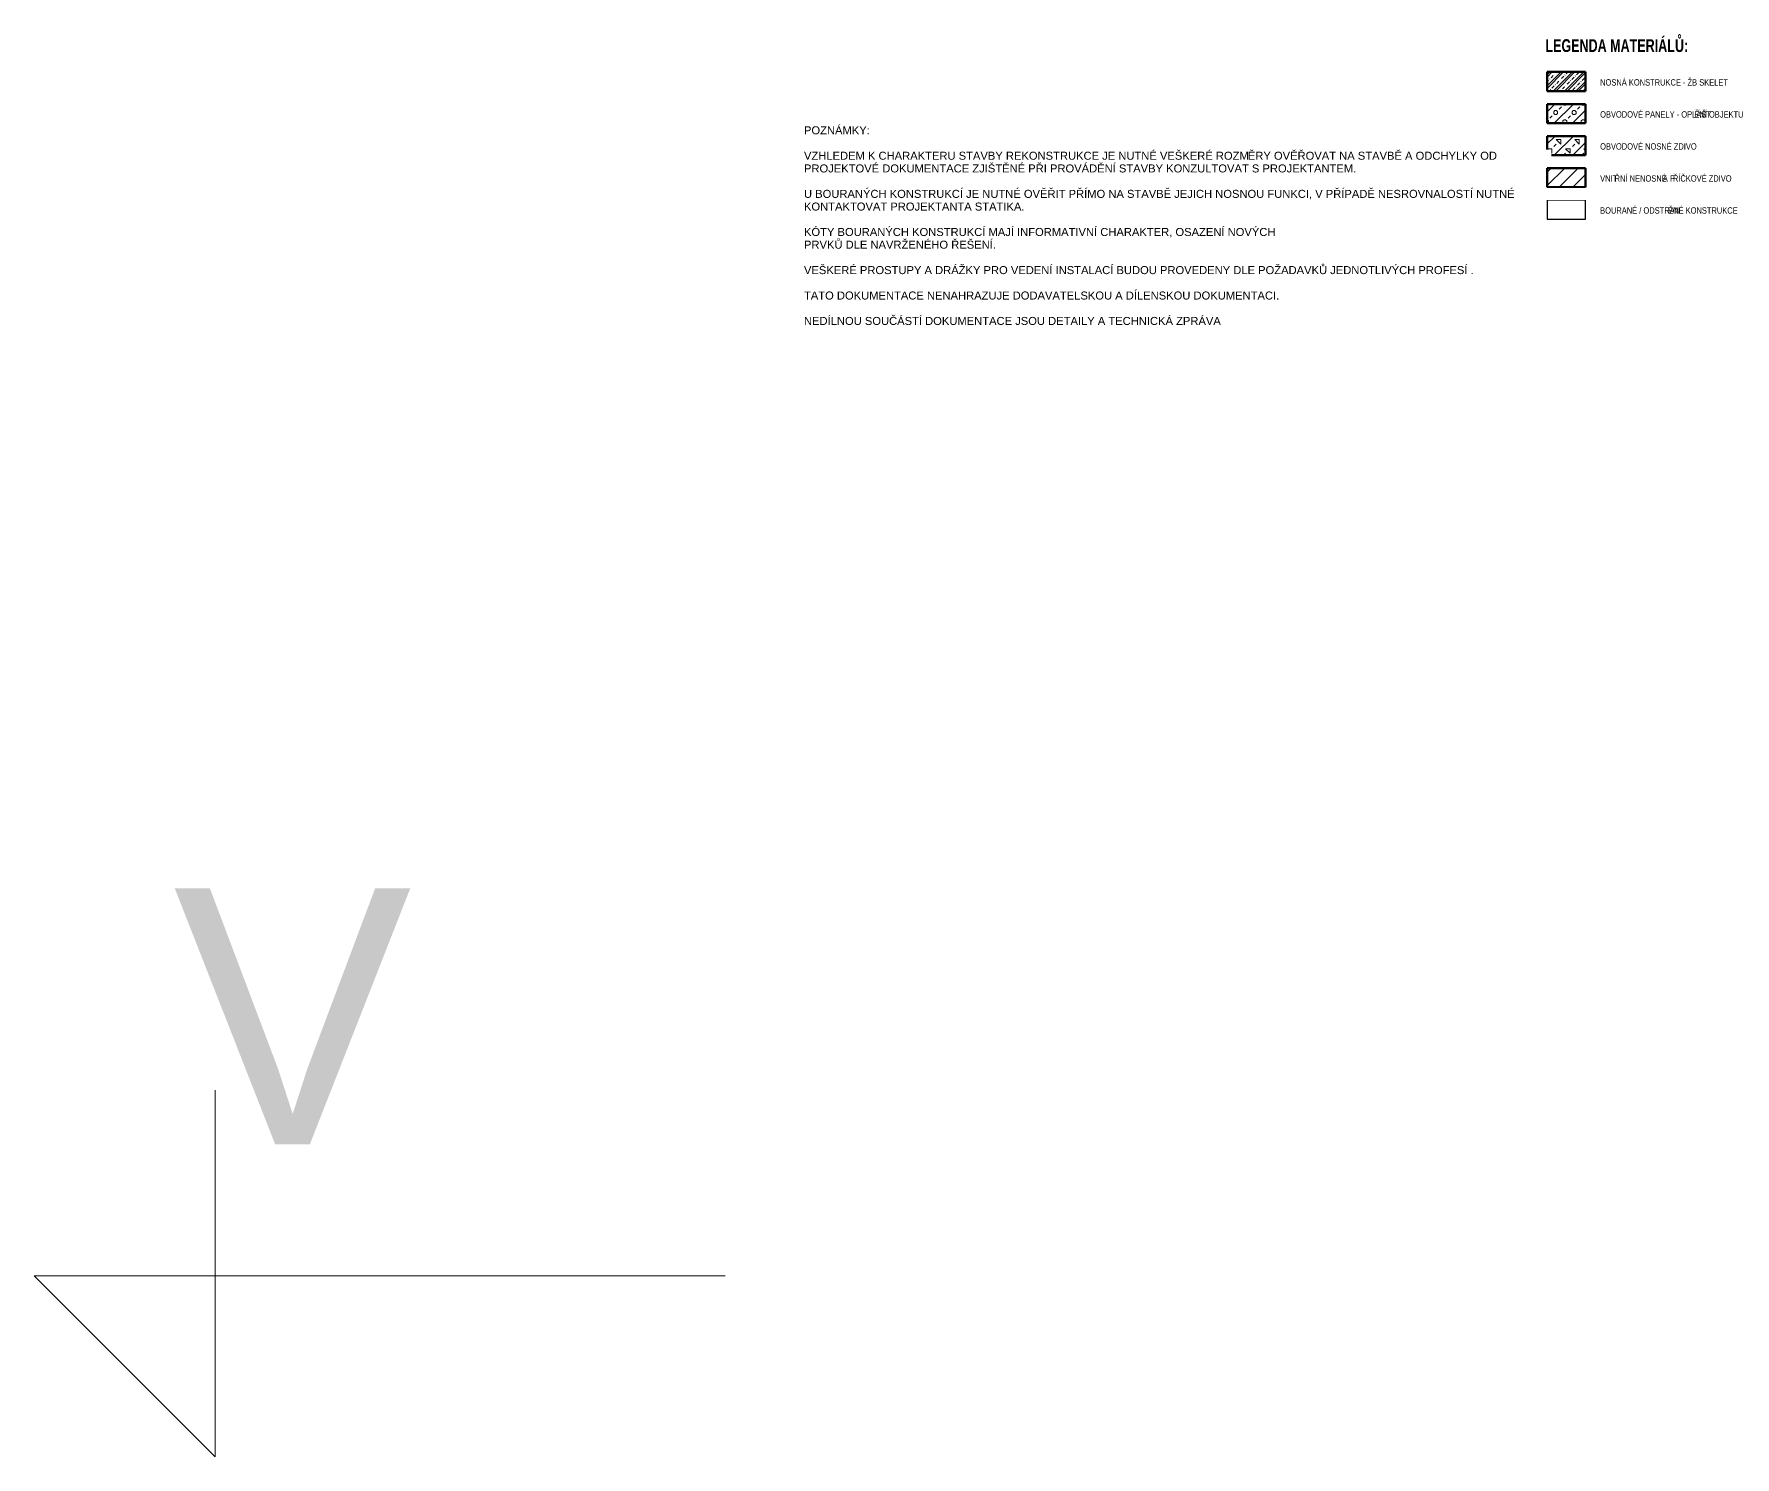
# Model space of a CAD drawing. Header units: millimetres. Extents: x 46521 to 258066, y -45352 to 20466.
# Drawn here: x 231502 to 258066, y -17447 to 4772 of the extents above; entities that cross this region are included whole.
import ezdxf

# ---------------------------------------------------------------- set-up
doc = ezdxf.new("R2010")
doc.units = ezdxf.units.MM
for name, color, linetype, lineweight in [('A-DETL', 90, 'Continuous', 13), ('A-DETL-GENF', 92, 'Continuous', 13), ('A-DETL-THIN', 151, 'Continuous', 13), ('A-DETL-WIDE', 214, 'Continuous', 70), ('G-ANNO-TEXT', 231, 'Continuous', 9)]:
    doc.layers.add(name, color=color, linetype=linetype, lineweight=lineweight)
doc.styles.add('Arial', font='arial.ttf', dxfattribs={"height": 125})
doc.styles.add('Arial_2', font='arial.ttf', dxfattribs={"width": 0.7, "height": 100})
doc.styles.add('Arial_4', font='arial.ttf', dxfattribs={"height": 4000})
doc.styles.add('Arial_B_1', font='arialbd.ttf', dxfattribs={"width": 0.7, "height": 200})

msp = doc.modelspace()

# ---------------------------------------------------------------- hatches: boundary and pattern name
at = {"layer": 'A-DETL-GENF'}
h = msp.add_hatch(dxfattribs=at)
h.set_pattern_fill('FP_146', style=0, pattern_type=2)
h.set_pattern_definition([(45, (252940.03, 0), (-88.3883, 88.3883), []), (45, (252977.53, 0), (-88.3883, 88.3883), []), (45, (253047.03, 0), (-88.3883, 88.3883), [50, -25, 5, -25])])
h.paths.add_polyline_path([(255133.1, 3879.4), (255733.1, 3879.4), (255733.1, 4179.4), (255133.1, 4179.4)])
h = msp.add_hatch(dxfattribs=at)
h.set_pattern_fill('FP_147', style=0, pattern_type=2)
h.set_pattern_definition([(45, (253011.87, 0), (-143.684, 143.684), []), (0, (253240.82, 67.3), (143.684, 143.684), [25.4, -261.968]), (45, (253266.22, 67.3), (-143.684, 143.684), [25.4, -177.8]), (90, (253284.18, 85.26), (-143.684, 143.684), [25.4, -261.968]), (135, (253284.18, 110.66), (-143.684, -143.684), [25.4, -177.8]), (0, (253240.82, 128.62), (143.684, 143.684), [25.4, -261.968]), (45, (253222.86, 110.66), (-143.684, 143.684), [25.4, -177.8]), (90, (253222.86, 85.26), (-143.684, 143.684), [25.4, -261.968]), (135, (253240.82, 67.3), (-143.684, -143.684), [25.4, -177.8]), (45, (253307.4, 151.85), (-143.684, 143.684), [50.8, -152.4])])
h.paths.add_polyline_path([(255133.1, 3379.4), (255733.1, 3379.4), (255733.1, 3679.4), (255133.1, 3679.4)])
h = msp.add_hatch(dxfattribs=at)
h.set_pattern_fill('FP_1', style=0, pattern_type=2)
h.set_pattern_definition([(45, (252940.03, 0), (-143.684, 143.684), []), (45, (253083.71, 0), (-143.684, 143.684), [50.8, -152.4]), (135, (253191.47, 35.92), (-143.684, -143.684), [101.6, -101.6]), (0, (253119.63, 107.76), (143.684, 143.684), [71.842, -215.526]), (90, (253191.47, 35.92), (-143.684, 143.684), [71.842, -215.526])])
h.paths.add_polyline_path([(255133.1, 2879.4), (255733.1, 2879.4), (255733.1, 3179.4), (255133.1, 3179.4)])
h = msp.add_hatch(dxfattribs=at)
h.set_pattern_fill('FP_15', style=0, pattern_type=2)
h.set_pattern_definition([(45, (252940.03, 0), (-106.066, 106.066), [])])
h.paths.add_polyline_path([(255133.1, 2379.4), (255733.1, 2379.4), (255733.1, 2679.4), (255133.1, 2679.4)])

# ---------------------------------------------------------------- linework, layer by layer
at = {"layer": 'A-DETL', "color": 61, "lineweight": 25}
for p, q in [((255733.1, 2179.4), (255133.1, 2179.4)), ((255133.1, 2179.4), (255133.1, 1879.4)), ((255733.1, 1879.4), (255733.1, 2179.4)), ((255133.1, 1879.4), (255733.1, 1879.4))]:
    msp.add_line(p, q, dxfattribs=at)
at = {"layer": 'A-DETL-THIN', "lineweight": 9}
for p, q in [((234330.4, -17446.6), (234330.4, -11716.7)), ((242293.9, -14618.2), (231502, -14618.2)), ((231502, -14618.2), (234330.4, -17446.6))]:
    msp.add_line(p, q, dxfattribs=at)
at = {"layer": 'A-DETL-WIDE'}
for p, q in [((255733.1, 4179.4), (255133.1, 4179.4)), ((255133.1, 4179.4), (255133.1, 3879.4)), ((255733.1, 3879.4), (255733.1, 4179.4)), ((255133.1, 3879.4), (255733.1, 3879.4)), ((255733.1, 3679.4), (255133.1, 3679.4)), ((255133.1, 3679.4), (255133.1, 3379.4)), ((255733.1, 3379.4), (255733.1, 3679.4)), ((255133.1, 3379.4), (255733.1, 3379.4)), ((255733.1, 3179.4), (255133.1, 3179.4)), ((255133.1, 3179.4), (255133.1, 2879.4)), ((255733.1, 2879.4), (255733.1, 3179.4)), ((255133.1, 2879.4), (255733.1, 2879.4)), ((255733.1, 2679.4), (255133.1, 2679.4)), ((255133.1, 2679.4), (255133.1, 2379.4)), ((255733.1, 2379.4), (255733.1, 2679.4)), ((255133.1, 2379.4), (255733.1, 2379.4))]:
    msp.add_line(p, q, dxfattribs=at)

# ---------------------------------------------------------------- texts
at = {"layer": 'G-ANNO-TEXT', "color": 7, "lineweight": 25, "attachment_point": 1}
for s, insert, char_height, width, style in [('LEGENDA MATERIÁL', (255106.2, 4691.6), 200, 2452.362, 'Arial_B_1'), ('Ů:', (257129.6, 4691.6), 200, 249.726, 'Arial_B_1'), ('NOSNÁ KONSTRUKCE - ŽB SKELET', (255960, 4067.4), 100, 2062.341, 'Arial_2'), ('OBVODOVÉ PANELY - OPLÁŠT', (255960, 3567.4), 100, 1784.556, 'Arial_2'), ('ĚNÍ OBJEKTU', (257432.4, 3567.4), 100, 794.071, 'Arial_2'), ('OBVODOVÉ NOSNÉ ZDIVO', (255960, 3067.4), 100, 1554.472, 'Arial_2')]:
    msp.add_mtext(s, dxfattribs=dict(at, insert=insert, char_height=char_height, width=width, style=style))
at = {"layer": 'G-ANNO-TEXT', "color": 7, "char_height": 125, "attachment_point": 1, "style": 'Arial', "bg_fill": 3, "box_fill_scale": 1.25, "bg_fill_color": 256, "bg_fill_true_color": 13158600, "bg_fill_transparency": 0}
for s, insert, width in [('POZNÁMKY:', (243526.4, 3331.3), 1238.607), ('VZHLEDEM K CHARAKTERU STAVBY REKONSTRUKCE JE NUTNÉ VEŠKERÉ ROZM', (243526.4, 2934.4), 8401.685), ('KÓTY BOURANÝCH KONSTRUKCÍ MAJÍ INFORMATIVNÍ CHARAKTER, OSAZENÍ NOVÝCH', (243526.4, 1743.8), 8918.773), ('VEŠKERÉ PROSTUPY A DRÁŽKY PRO VEDENÍ INSTALACÍ BUDOU PROVEDENY DLE POŽADAVKŮ JEDNOTLIVÝCH PROFESÍ .', (243526.4, 1148.5), 12658.646), ('TATO DOKUMENTACE NENAHRAZUJE DODAVATELSKOU A DÍLENSKOU DOKUMENTACI.', (243526.4, 751.6), 8982.908), ('NEDÍLNOU SOUČÁSTÍ DOKUMENTACE JSOU DETAILY A TECHNICKÁ ZPRÁVA', (243526.4, 354.7), 7884.597)]:
    msp.add_mtext(s, dxfattribs=dict(at, insert=insert, width=width))
at = {"layer": 'G-ANNO-TEXT', "color": 7, "insert": (233675.5, -8567.2), "char_height": 4000, "width": 4649.787, "attachment_point": 1, "style": 'Arial_4'}
msp.add_mtext('\\fArial|b0|i0|c238|p34|;V', dxfattribs=at)

# ---------------------------------------------------------------- next in the draw order: texts
at = {"layer": 'G-ANNO-TEXT', "color": 7, "char_height": 125, "attachment_point": 1, "style": 'Arial', "bg_fill": 3, "box_fill_scale": 1.25, "bg_fill_color": 256, "bg_fill_true_color": 13158600, "bg_fill_transparency": 0}
for s, insert, width in [('ĚRY OVĚŘOVAT NA STAVBĚ A ODCHYLKY OD', (250458.5, 2934.4), 4709.914), ('U BOURANÝCH KONSTRUKCÍ JE NUTNÉ OVĚŘIT PŘÍMO NA STAVBĚ JEJICH NOSNOU FUNKCI, V PŘÍPADĚ NESROVNALOSTÍ NUTNÉ', (243526.4, 2339.1), 13456.325), ('PRVKŮ DLE NAVRŽENÉHO ŘEŠENÍ.', (243526.4, 1545.3), 3623.628)]:
    msp.add_mtext(s, dxfattribs=dict(at, insert=insert, width=width))

# ---------------------------------------------------------------- next in the draw order: texts
for s, insert, width in [('PROJEKTOVÉ DOKUMENTACE ZJIŠTĚNÉ PŘI PROVÁDĚNÍ STAVBY KONZULTOVAT S PROJEKTANTEM.', (243526.4, 2736), 10454.005), ('KONTAKTOVAT PROJEKTANTA STATIKA. ', (243526.4, 2140.6), 4248.944)]:
    msp.add_mtext(s, dxfattribs=dict(at, insert=insert, width=width))
at = {"layer": 'G-ANNO-TEXT', "color": 7, "lineweight": 25, "char_height": 100, "attachment_point": 1, "style": 'Arial_2'}
for s, insert, width in [('VNIT', (255960, 2567.4), 274.979), ('ŘNÍ NENOSNÉ ', (256186.9, 2567.4), 872.637), (' A P', (256906.9, 2567.4), 230.084), ('ŘÍČKOVÉ ZDIVO', (257096.7, 2567.4), 945.59), ('BOURANÉ / ODSTRAN', (255960, 2067.4), 1287.911), ('ĚNÉ KONSTRUKCE', (257022.6, 2067.4), 1122.362)]:
    msp.add_mtext(s, dxfattribs=dict(at, insert=insert, width=width))

doc.saveas('drawing.dxf')
